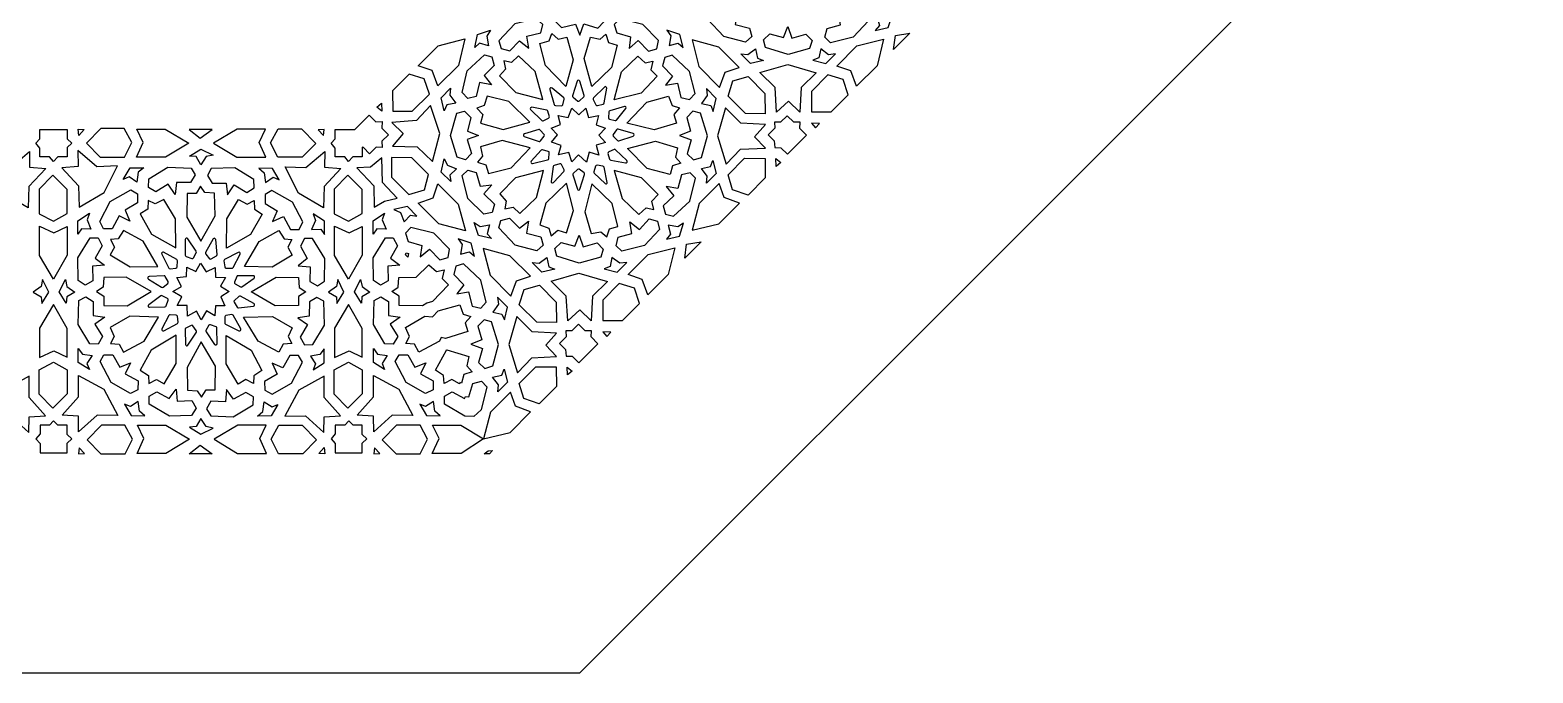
# Model space of a CAD drawing. Extents: x -600 to 600, y -600 to 600.
# Drawn here: x 46 to 600, y -600 to -363 of the extents above; entities that cross this region are included whole.
import ezdxf

# ---------------------------------------------------------------- set-up
doc = ezdxf.new("R2010")
doc.units = 0
doc.layers.get('0').update_dxf_attribs({"linetype": 'CONTINUOUS'})
doc.layers.add('PLAN_1', color=18, linetype='CONTINUOUS')

msp = doc.modelspace()

# ---------------------------------------------------------------- linework, layer by layer
for points in [[(248.52, -364.67), (250.03, -360.49), (255.22, -362.1), (257.46, -359.83), (256.51, -356.87), (248.58, -354.43), (240.25, -356.75), (239.52, -359.53), (241.86, -361.85), (246.9, -360.63)], [(229.81, -369.49), (228.96, -365.08), (234.19, -363.83), (234.94, -360.71), (232.62, -358.63), (224.62, -360.57), (218.72, -366.85), (219.53, -369.63), (222.7, -370.45), (226.37, -366.81)], [(266.69, -369.57), (270.06, -366.69), (273.85, -370.61), (276.92, -369.73), (277.53, -366.71), (271.73, -360.74), (263.25, -358.68), (261.26, -360.74), (262.19, -363.88), (267.23, -365.28)], [(306.66, -356.35), (305.89, -360.75), (311.15, -362.08), (311.95, -365.2), (309.67, -367.26), (301.64, -365.2), (295.62, -358.83), (296.37, -356.06), (299.53, -355.29), (303.27, -358.98)], [(343.99, -356.58), (347.47, -359.44), (351.1, -355.5), (354.21, -356.35), (354.94, -359.37), (349.38, -365.38), (340.98, -367.48), (338.91, -365.44), (339.71, -362.29), (344.7, -360.86)], [(358.09, -357.83), (359, -361.17), (357.46, -362.95), (362.23, -361.89), (363.8, -357.09), (361.65, -358.5)], [(214.92, -368.6), (211.58, -367.69), (209.8, -369.23), (210.86, -364.46), (215.67, -362.89), (214.25, -365.04)], [(238.22, -364.04), (240.58, -366.2), (243.79, -365.44), (246.14, -373.75), (243.39, -383.59), (235.85, -375.9), (233.87, -367.8), (237.28, -366.73)], [(258.19, -364.34), (259.18, -367.38), (262.36, -368.33), (260.27, -376.64), (252.95, -383.7), (250.19, -373.34), (252.51, -365.4), (256.02, -366.19)], [(281.49, -368.55), (284.82, -367.69), (286.63, -369.26), (285.49, -364.47), (280.65, -362.82), (282.1, -365)], [(325.25, -361.56), (326.77, -365.8), (331.95, -364.35), (334.19, -366.69), (333.25, -369.62), (325.32, -371.81), (316.99, -369.22), (316.26, -366.42), (318.59, -364.17), (323.64, -365.56)], [(370.3, -363.97), (364.24, -370.03), (364.92, -364.84)], [(194.14, -377.78), (188.98, -375.97), (196.37, -368.58), (206.17, -366.05), (203.8, -375.86), (196.26, -383.4)], [(302.15, -378.39), (307.28, -376.67), (299.77, -369.15), (289.92, -366.46), (292.46, -376.31), (300.12, -383.98)], [(313.38, -369.76), (314.11, -373.14), (316.31, -374.08), (311.55, -375.18), (307.93, -371.56), (310.51, -371.89)], [(337.37, -369.7), (336.68, -373.06), (334.49, -373.95), (339.26, -375.16), (342.84, -371.62), (340.27, -371.9)], [(348.49, -377.89), (343.33, -376.08), (350.72, -368.69), (360.53, -366.16), (358.15, -375.97), (350.61, -383.51)], [(215.99, -383), (211.59, -382.14), (210.33, -387.38), (207.22, -388.12), (205.13, -385.81), (207.07, -377.81), (213.35, -371.91), (216.14, -372.71), (216.95, -375.89), (213.31, -379.55)], [(220.5, -374.19), (221.19, -377.3), (218.92, -379.67), (224.97, -385.87), (234.94, -388.48), (232.04, -378.15), (225.97, -372.38), (223.33, -374.75)], [(275.44, -374.35), (274.8, -377.47), (277.13, -379.86), (271.16, -386.05), (261.2, -388.6), (263.92, -378.25), (269.91, -372.49), (272.61, -374.89)], [(280.14, -383.19), (284.53, -382.42), (285.86, -387.68), (288.99, -388.48), (291.04, -386.2), (288.98, -378.16), (282.61, -372.14), (279.84, -372.9), (279.07, -376.06), (282.77, -379.79)], [(314.95, -378.47), (325.22, -375.48), (335.69, -378.64), (330.2, -383.97), (329.74, -393.11), (325.56, -389.08), (321.06, -393.11), (320.53, -384.04)], [(179.55, -392.74), (186.77, -392.8), (193.09, -386.48), (191.2, -380.78), (185.58, -379.12), (179.49, -385.22)], [(316.87, -393.72), (309.65, -393.66), (303.22, -387.23), (305.02, -381.56), (310.61, -380), (316.81, -386.19)], [(334.02, -392.97), (341.24, -393.03), (347.56, -386.71), (345.67, -381.01), (340.05, -379.35), (333.96, -385.44)], [(202.83, -389.75), (199.47, -390.44), (198.58, -392.63), (197.37, -387.86), (200.91, -384.27), (200.64, -386.85)], [(210.58, -391.59), (212.74, -393.95), (211.99, -397.16), (220.29, -399.52), (230.13, -396.76), (222.44, -389.22), (214.34, -387.25), (213.28, -390.65)], [(285.33, -391.51), (283.27, -393.92), (284.21, -397.11), (275.96, -399.67), (265.91, -397.16), (273.25, -389.43), (281.3, -387.26), (282.56, -390.63)], [(293.44, -389.89), (296.82, -390.62), (297.75, -392.81), (298.86, -388.06), (295.23, -384.43), (295.57, -387.01)], [(173.71, -391.24), (175.37, -389.81), (175.49, -392.71)], [(194.27, -411.33), (196.98, -400.98), (193.53, -390.6), (188.36, -396.23), (179.24, -396.94), (183.38, -401.01), (179.48, -405.62), (188.55, -405.91)], [(211.18, -401.71), (206.99, -403.22), (208.6, -408.4), (206.34, -410.64), (203.38, -409.7), (200.93, -401.77), (203.25, -393.43), (206.04, -392.71), (208.36, -395.05), (207.13, -400.09)], [(241.72, -405.38), (238.06, -404.22), (240.36, -401.44), (238.02, -398.95), (241.43, -397.71), (240.58, -394.34), (244.31, -395.06), (245.55, -391.59), (248.14, -394.08), (250.8, -391.61), (251.78, -395.06), (255.45, -394.3), (254.64, -397.84), (258.01, -399.06), (255.58, -401.58), (258.05, -404.33), (254.57, -405.25), (255.52, -408.97), (252, -407.89), (250.98, -411.57), (248.12, -408.8), (245.57, -411.41), (244.49, -408.02), (240.75, -408.85)], [(285.35, -401.77), (289.58, -403.29), (288.14, -408.48), (290.47, -410.72), (293.4, -409.78), (295.59, -401.85), (293.01, -393.51), (290.2, -392.78), (287.96, -395.12), (289.34, -400.16)], [(302.32, -391.54), (299.34, -401.81), (302.5, -412.28), (307.83, -406.79), (316.96, -406.33), (312.93, -402.15), (316.97, -397.65), (307.9, -397.12)], [(332.19, -401.57), (329.7, -399.08), (329.84, -396.78), (327.46, -396.84), (325.03, -394.41), (322.61, -396.83), (320.33, -396.79), (320.46, -398.98), (317.98, -401.46), (320.24, -403.71), (320.47, -406.11), (322.73, -406.21), (325.15, -408.62)], [(335.51, -398.9), (336.93, -397.25), (334.04, -397.13)], [(59.47, -399.48), (59.47, -403), (61.19, -404.53), (59.47, -406.18), (59.47, -409.61), (56.05, -409.61), (54.46, -411.25), (53.01, -409.61), (49.5, -409.61), (49.5, -406.42), (47.97, -404.56), (49.5, -402.89), (49.5, -399.48)], [(63.6, -399.37), (65.78, -399.53), (63.82, -401.66)], [(66.66, -404.56), (71.73, -409.71), (80.67, -409.71), (83.36, -404.34), (80.56, -399.19), (71.94, -399.19)], [(87.56, -404.29), (85.19, -399.36), (95.64, -399.36), (104.36, -404.51), (95.75, -409.77), (85.08, -409.77)], [(113.04, -399.52), (104.47, -399.52), (108.62, -402.71)], [(130.32, -404.29), (132.69, -399.36), (122.24, -399.36), (113.52, -404.51), (122.14, -409.77), (132.8, -409.77)], [(151.22, -404.62), (146.16, -409.77), (137.22, -409.77), (134.52, -404.4), (137.32, -399.25), (145.94, -399.25)], [(154.24, -399.46), (152.06, -399.62), (154.02, -401.75)], [(210.88, -411.57), (213.92, -412.55), (214.87, -415.73), (223.18, -413.65), (230.24, -406.32), (219.88, -403.57), (211.94, -405.88), (212.73, -409.39)], [(285.78, -411.94), (282.74, -412.89), (281.87, -416.07), (273.44, -413.89), (266.12, -406.49), (276.49, -403.84), (284.55, -406.25), (283.86, -409.75)], [(45.19, -428.43), (35.97, -423.02), (31.06, -413.24), (38.7, -413.57), (45.65, -407.63), (45.6, -413.43), (51.62, -413.93), (45.41, -420.55)], [(63.93, -428.11), (73.16, -422.71), (78.07, -412.93), (70.43, -413.25), (63.48, -407.31), (63.53, -413.12), (57.51, -413.61), (63.72, -420.23)], [(108.75, -412.5), (107.03, -409.5), (104.68, -409.32), (108.8, -406.7), (113.31, -408.99), (110.79, -409.51)], [(154.04, -428.43), (144.82, -423.02), (139.91, -413.24), (147.55, -413.57), (154.5, -407.63), (154.45, -413.43), (160.47, -413.93), (154.26, -420.55)], [(179.07, -409.86), (179.13, -417.08), (185.56, -423.51), (191.23, -421.71), (192.79, -416.12), (186.6, -409.92)], [(85.25, -418.91), (82.38, -417.02), (80.21, -417.94), (82.72, -413.7), (87.76, -413.68), (85.74, -415.3)], [(99.32, -423.44), (96.81, -419.72), (92.22, -422.53), (89.5, -420.86), (89.66, -417.74), (96.68, -413.46), (105.3, -413.73), (106.7, -416.27), (105.03, -419.09), (99.86, -419.11)], [(118.65, -423.66), (121.16, -419.94), (125.75, -422.75), (128.48, -421.08), (128.31, -417.96), (121.29, -413.68), (112.67, -413.95), (111.28, -416.49), (112.94, -419.31), (118.11, -419.32)], [(132.66, -419.03), (135.53, -417.14), (137.7, -418.06), (135.19, -413.83), (130.15, -413.8), (132.17, -415.43)], [(203.08, -413.99), (200.61, -416.35), (201.01, -418.69), (197.49, -415.23), (198.59, -410.29), (199.71, -412.65)], [(216.07, -419.87), (213.19, -423.25), (217.11, -427.03), (216.24, -430.11), (213.22, -430.72), (207.24, -424.92), (205.19, -416.44), (207.24, -414.45), (210.39, -415.38), (211.79, -420.42)], [(220.89, -428.82), (224.01, -428.17), (226.4, -430.51), (232.59, -424.54), (235.15, -414.57), (224.8, -417.3), (219.04, -423.28), (221.43, -425.99)], [(275.84, -429.01), (275.11, -425.89), (277.39, -423.52), (271.26, -417.28), (261.23, -414.65), (264.22, -425.02), (270.35, -430.83), (272.99, -428.45)], [(280.36, -420.51), (283.22, -424), (279.28, -427.63), (280.14, -430.74), (283.15, -431.47), (289.16, -425.9), (291.26, -417.51), (289.22, -415.43), (286.07, -416.24), (284.64, -421.22)], [(293.37, -413.87), (296.74, -413.18), (297.62, -411), (298.84, -415.77), (295.29, -419.35), (295.57, -416.77)], [(316.84, -410.15), (316.9, -417.37), (310.58, -423.69), (304.88, -421.8), (303.22, -416.18), (309.32, -410.09)], [(322.67, -411.67), (321.01, -413.1), (320.89, -410.2)], [(54.22, -416.32), (49.16, -421.47), (49.16, -430.56), (54.44, -433.3), (59.5, -430.45), (59.5, -421.69)], [(108.73, -420.4), (107.03, -423.09), (103.75, -423.15), (103.64, -431.82), (108.84, -440.71), (114.1, -431.36), (113.89, -422.99), (110.34, -422.79)], [(163.07, -416.32), (158.01, -421.47), (158.01, -430.56), (163.29, -433.3), (168.35, -430.45), (168.35, -421.69)], [(194.48, -424.66), (196.2, -419.53), (203.71, -427.04), (206.41, -436.89), (196.56, -434.35), (188.89, -426.68)], [(238.05, -438.7), (240.46, -436.65), (243.66, -437.58), (246.22, -429.34), (243.7, -419.28), (235.97, -426.62), (233.8, -434.67), (237.18, -435.93)], [(258.49, -439.15), (259.44, -436.12), (262.62, -435.24), (260.43, -426.81), (253.03, -419.49), (250.38, -429.86), (252.79, -437.93), (256.29, -437.23)], [(301.76, -424.62), (299.95, -419.46), (292.56, -426.84), (290.03, -436.65), (299.84, -434.28), (307.38, -426.74)], [(82.69, -433.26), (78.66, -431.37), (76.13, -436.18), (72.95, -436.16), (71.52, -433.4), (75.4, -426.06), (82.94, -421.81), (85.42, -423.27), (85.4, -426.56), (80.97, -429.26)], [(89.42, -425.69), (89.28, -428.89), (86.47, -430.62), (90.68, -438.16), (99.59, -443.17), (99.48, -432.4), (95.15, -425.28), (91.99, -426.93)], [(128.45, -425.75), (128.59, -428.95), (131.39, -430.68), (127.18, -438.22), (118.28, -443.23), (118.38, -432.46), (122.71, -425.34), (125.88, -426.99)], [(135.28, -433.48), (139.31, -431.59), (141.84, -436.4), (145.02, -436.38), (146.45, -433.62), (142.57, -426.28), (135.03, -422.03), (132.55, -423.48), (132.57, -426.78), (137, -429.48)], [(68.28, -436.23), (64.86, -436.14), (63.49, -438.09), (63.45, -433.14), (67.72, -430.43), (66.84, -432.89)], [(149.63, -436.35), (153.04, -436.27), (154.42, -438.21), (154.46, -433.27), (150.18, -430.56), (151.06, -433.02)], [(177.13, -436.23), (173.71, -436.14), (172.34, -438.09), (172.3, -433.14), (176.58, -430.43), (175.69, -432.89)], [(183.73, -433.53), (186.08, -431.05), (188.43, -431.46), (184.96, -427.93), (180.02, -429.04), (182.38, -430.16)], [(54.65, -437.68), (59.5, -435.27), (59.5, -445.9), (54.44, -454.77), (49.27, -446.01), (49.27, -435.16)], [(75.51, -440.03), (76.96, -442.87), (75.38, -445.8), (82.73, -450.19), (92.9, -450.01), (87.53, -440.73), (80.28, -436.76), (78.35, -439.79)], [(142.36, -440.09), (140.9, -442.93), (142.48, -445.86), (135.13, -450.25), (124.96, -450.06), (130.34, -440.79), (137.59, -436.82), (139.52, -439.85)], [(163.5, -437.68), (168.35, -435.27), (168.35, -445.9), (163.29, -454.77), (158.12, -446.01), (158.12, -435.16)], [(189.72, -446.54), (193.09, -443.65), (196.88, -447.58), (199.95, -446.7), (200.56, -443.68), (194.76, -437.7), (186.28, -435.65), (184.29, -437.71), (185.22, -440.85), (190.26, -442.25)], [(215.31, -434.64), (214.45, -437.96), (216.02, -439.77), (211.23, -438.63), (209.58, -433.79), (211.76, -435.25)], [(229.69, -433.32), (228.92, -437.72), (234.18, -439.05), (234.98, -442.17), (232.7, -444.22), (224.67, -442.17), (218.65, -435.8), (219.41, -433.03), (222.57, -432.26), (226.3, -435.95)], [(267.02, -433.55), (270.5, -436.41), (274.14, -432.47), (277.25, -433.32), (277.97, -436.34), (272.41, -442.35), (264.01, -444.45), (261.94, -442.41), (262.75, -439.26), (267.73, -437.83)], [(281.12, -434.8), (282.03, -438.14), (280.49, -439.92), (285.26, -438.86), (286.83, -434.05), (284.68, -435.47)], [(73.31, -449.57), (68.88, -449.92), (68.98, -455.37), (66.19, -456.92), (63.62, -455.22), (63.49, -446.89), (68.04, -439.45), (70.9, -439.49), (72.47, -442.37), (69.89, -446.92)], [(144.66, -449.79), (149.09, -450.13), (148.99, -455.58), (151.79, -457.14), (154.35, -455.44), (154.48, -447.11), (149.93, -439.66), (147.07, -439.71), (145.51, -442.59), (148.08, -447.14)], [(182.16, -449.57), (177.73, -449.92), (177.83, -455.37), (175.04, -456.92), (172.47, -455.22), (172.34, -446.89), (176.89, -439.45), (179.75, -439.49), (181.32, -442.37), (178.74, -446.92)], [(204.52, -445.51), (207.85, -444.66), (209.66, -446.23), (208.52, -441.44), (203.68, -439.79), (205.13, -441.97)], [(248.28, -438.53), (249.8, -442.77), (254.98, -441.32), (257.22, -443.66), (256.28, -446.59), (248.36, -448.78), (240.02, -446.19), (239.29, -443.39), (241.62, -441.14), (246.67, -442.53)], [(271.52, -454.85), (266.36, -453.05), (273.75, -445.66), (283.56, -443.13), (281.18, -452.94), (273.64, -460.48)], [(293.33, -440.94), (287.27, -447), (287.95, -441.81)], [(101.69, -457.46), (99.93, -454.05), (103.51, -453.71), (103.62, -450.3), (106.91, -451.83), (108.69, -448.84), (110.82, -451.99), (114.15, -450.41), (114.22, -454), (117.85, -454.14), (116.1, -457.28), (119.23, -459.33), (116.16, -461.26), (117.68, -464.51), (114.17, -464.57), (113.98, -468.26), (110.87, -466.45), (108.91, -469.75), (107.18, -466.49), (103.86, -468.38), (103.8, -464.4), (100.14, -464.45), (101.78, -461.29), (98.54, -459.22)], [(225.18, -455.36), (230.31, -453.64), (222.8, -446.12), (212.95, -443.43), (215.49, -453.28), (223.15, -460.95)], [(236.41, -446.73), (237.14, -450.11), (239.34, -451.05), (234.58, -452.15), (230.96, -448.53), (233.54, -448.86)], [(260.4, -446.67), (259.71, -450.03), (257.52, -450.92), (262.29, -452.13), (265.88, -448.59), (263.3, -448.86)], [(70.39, -459.3), (73.05, -461.05), (73.09, -464.39), (81.69, -464.55), (90.54, -459.31), (81.29, -453.92), (72.99, -454.08), (72.77, -457.68)], [(147.48, -459.36), (144.82, -461.11), (144.77, -464.45), (136.18, -464.61), (127.33, -459.37), (136.57, -453.98), (144.88, -454.14), (145.09, -457.74)], [(203.17, -460.16), (207.56, -459.39), (208.89, -464.65), (212.02, -465.45), (214.07, -463.17), (212.01, -455.13), (205.64, -449.11), (202.87, -449.87), (202.1, -453.03), (205.8, -456.76)], [(237.98, -455.44), (248.25, -452.45), (258.72, -455.61), (253.23, -460.94), (252.77, -470.08), (248.59, -466.05), (244.09, -470.08), (243.56, -461.01)], [(47.01, -459.53), (49.96, -461.28), (50.14, -463.67), (52.72, -459.48), (50.46, -454.89), (49.95, -457.46)], [(62.32, -459.47), (59.37, -461.21), (59.2, -463.6), (56.62, -459.41), (58.87, -454.82), (59.39, -457.39)], [(155.86, -459.53), (158.81, -461.28), (158.99, -463.67), (161.57, -459.48), (159.31, -454.89), (158.8, -457.46)], [(171.18, -459.47), (168.22, -461.21), (168.05, -463.6), (165.47, -459.41), (167.72, -454.82), (168.24, -457.39)], [(239.9, -470.69), (232.68, -470.63), (226.25, -464.2), (228.05, -458.53), (233.64, -456.97), (239.84, -463.16)], [(257.05, -469.94), (264.27, -470), (270.6, -463.68), (268.7, -457.98), (263.08, -456.32), (256.99, -462.41)], [(54.65, -481.1), (59.5, -483.51), (59.5, -472.89), (54.44, -464.02), (49.27, -472.78), (49.27, -483.62)], [(73.43, -468.71), (69.77, -471.27), (72.55, -475.93), (70.91, -478.71), (67.85, -478.55), (63.62, -471.41), (63.87, -462.65), (66.36, -461.23), (69.14, -462.92), (69.17, -468.17)], [(144.54, -468.93), (148.2, -471.49), (145.42, -476.15), (147.06, -478.93), (150.13, -478.77), (154.35, -471.63), (154.11, -462.87), (151.61, -461.45), (148.83, -463.14), (148.81, -468.39)], [(163.5, -481.1), (168.35, -483.51), (168.35, -472.89), (163.29, -464.02), (158.12, -472.78), (158.12, -483.62)], [(182.28, -468.71), (178.62, -471.27), (181.4, -475.93), (179.76, -478.71), (176.7, -478.55), (172.47, -471.41), (172.72, -462.65), (175.21, -461.23), (177.99, -462.92), (178.02, -468.17)], [(216.47, -466.86), (219.85, -467.58), (220.78, -469.78), (221.89, -465.02), (218.26, -461.4), (218.6, -463.98)], [(75.53, -478.42), (78.69, -478.68), (80.29, -481.59), (87.93, -477.58), (93.26, -468.69), (82.6, -468.41), (75.37, -472.57), (76.87, -475.85)], [(142.33, -478.48), (139.17, -478.74), (137.58, -481.65), (129.94, -477.63), (124.6, -468.75), (135.26, -468.47), (142.49, -472.63), (140.99, -475.91)], [(208.38, -478.74), (212.61, -480.26), (211.17, -485.45), (213.51, -487.69), (216.43, -486.75), (218.63, -478.82), (216.04, -470.48), (213.23, -469.75), (210.99, -472.09), (212.37, -477.13)], [(225.36, -468.51), (222.37, -478.78), (225.53, -489.25), (230.86, -483.76), (239.99, -483.3), (235.97, -479.12), (240, -474.62), (230.93, -474.09)], [(89.67, -493.19), (92.48, -491.72), (95.35, -493.34), (99.77, -485.84), (99.71, -475.43), (90.5, -480.89), (86.5, -488.3), (89.47, -490.28)], [(128.2, -493.25), (125.38, -491.78), (122.52, -493.4), (118.1, -485.9), (118.16, -475.49), (127.36, -480.95), (131.36, -488.36), (128.39, -490.34)], [(255.22, -478.54), (252.73, -476.05), (252.87, -473.75), (250.49, -473.81), (248.06, -471.38), (245.64, -473.8), (243.36, -473.76), (243.49, -475.95), (241.01, -478.42), (243.27, -480.68), (243.5, -483.08), (245.76, -483.18), (248.18, -485.59)], [(258.54, -475.87), (259.96, -474.22), (257.07, -474.1)], [(68.7, -482.94), (66.82, -485.85), (67.71, -488.06), (63.57, -485.48), (63.57, -480.35), (65.16, -482.42)], [(109.1, -498.29), (110.8, -495.57), (114.08, -495.5), (114.16, -486.76), (108.93, -477.8), (103.71, -487.25), (103.94, -495.7), (107.49, -495.88)], [(149.21, -483.07), (151.09, -485.98), (150.2, -488.19), (154.34, -485.61), (154.34, -480.48), (152.75, -482.55)], [(177.55, -482.94), (175.67, -485.85), (176.56, -488.06), (172.42, -485.48), (172.42, -480.35), (174.01, -482.42)], [(54.22, -502.35), (49.16, -497.2), (49.16, -488.11), (54.44, -485.37), (59.5, -488.22), (59.5, -496.98)], [(82.88, -485.54), (80.96, -489.61), (85.65, -492.25), (85.58, -495.49), (82.85, -496.89), (75.69, -492.84), (71.63, -485.11), (73.1, -482.61), (76.33, -482.68), (78.92, -487.22)], [(135.09, -485.76), (137.01, -489.82), (132.32, -492.47), (132.39, -495.7), (135.13, -497.11), (142.28, -493.06), (146.35, -485.33), (144.88, -482.83), (141.64, -482.9), (139.05, -487.44)], [(163.07, -502.35), (158.01, -497.2), (158.01, -488.11), (163.29, -485.37), (168.35, -488.22), (168.35, -496.98)], [(191.73, -485.54), (189.81, -489.61), (194.5, -492.25), (194.43, -495.49), (191.7, -496.89), (184.54, -492.84), (180.48, -485.11), (181.95, -482.61), (185.18, -482.68), (187.77, -487.22)], [(239.87, -487.12), (239.93, -494.34), (233.61, -500.66), (227.91, -498.77), (226.25, -493.15), (232.35, -487.06)], [(245.7, -488.64), (244.04, -490.07), (243.92, -487.17)], [(45.48, -490.53), (36.11, -495.67), (30.94, -505.31), (38.58, -505.2), (45.37, -511.33), (45.48, -505.53), (51.51, -505.2), (45.48, -498.41)], [(63.65, -490.21), (73.02, -495.36), (78.19, -504.99), (70.54, -504.88), (63.76, -511.02), (63.65, -505.21), (57.62, -504.88), (63.65, -498.09)], [(154.33, -490.53), (144.96, -495.67), (139.79, -505.31), (147.43, -505.2), (154.22, -511.33), (154.33, -505.53), (160.36, -505.2), (154.33, -498.41)], [(172.5, -490.21), (181.87, -495.36), (187.04, -504.99), (179.39, -504.88), (172.61, -511.02), (172.5, -505.21), (166.47, -504.88), (172.5, -498.09)], [(216.4, -490.84), (219.77, -490.15), (220.65, -487.97), (221.87, -492.74), (218.32, -496.32), (218.6, -493.74)], [(99.66, -495.26), (100.1, -499.75), (105.46, -499.53), (107.05, -502.34), (105.43, -504.98), (97.25, -505.3), (89.82, -500.85), (89.8, -497.93), (92.6, -496.28), (97.14, -498.79)], [(118.31, -495.48), (117.87, -499.97), (112.52, -499.75), (110.92, -502.55), (112.54, -505.2), (120.72, -505.52), (128.15, -501.06), (128.17, -498.15), (125.37, -496.5), (120.84, -499.01)], [(224.79, -501.59), (222.98, -496.43), (215.59, -503.81), (213.06, -513.62), (222.87, -511.25), (230.41, -503.71)], [(85.7, -499.86), (82.84, -501.75), (80.66, -500.83), (83.18, -505.06), (88.22, -505.09), (86.2, -503.46)], [(132.21, -499.99), (135.07, -501.88), (137.24, -500.96), (134.73, -505.19), (129.69, -505.22), (131.71, -503.59)], [(194.55, -499.86), (191.69, -501.75), (189.51, -500.83), (192.03, -505.06), (197.07, -505.09), (195.05, -503.46)], [(59.5, -518.74), (59.5, -515.22), (61.22, -513.68), (59.5, -512.04), (59.5, -508.61), (56.08, -508.61), (54.5, -506.97), (53.04, -508.61), (49.54, -508.61), (49.54, -511.8), (48.01, -513.66), (49.54, -515.33), (49.54, -518.74)], [(66.88, -513.95), (71.94, -519.1), (80.88, -519.1), (83.58, -513.73), (80.78, -508.58), (72.16, -508.58)], [(87.78, -513.51), (85.41, -508.58), (95.86, -508.58), (104.58, -513.73), (95.96, -518.99), (85.3, -518.99)], [(108.75, -506.12), (107.03, -509.12), (104.68, -509.3), (108.8, -511.92), (113.31, -509.63), (110.79, -509.11)], [(130.54, -513.51), (132.91, -508.58), (122.46, -508.58), (113.74, -513.73), (122.35, -518.99), (133.02, -518.99)], [(151.43, -513.95), (146.37, -519.1), (137.43, -519.1), (134.74, -513.73), (137.54, -508.58), (146.16, -508.58)], [(168.35, -518.74), (168.35, -515.22), (170.08, -513.68), (168.35, -512.04), (168.35, -508.61), (164.93, -508.61), (163.35, -506.97), (161.89, -508.61), (158.39, -508.61), (158.39, -511.8), (156.86, -513.66), (158.39, -515.33), (158.39, -518.74)], [(175.73, -513.95), (180.79, -519.1), (189.73, -519.1), (192.43, -513.73), (189.63, -508.58), (181.01, -508.58)], [(63.73, -519.19), (65.92, -519.03), (63.95, -516.9)], [(113.04, -519.1), (104.47, -519.1), (108.62, -515.91)], [(154.48, -519.15), (152.3, -518.98), (154.26, -516.85)], [(172.58, -519.19), (174.77, -519.03), (172.8, -516.9)]]:
    msp.add_lwpolyline(points, close=True)
at = {"layer": 'PLAN_1'}
for points in [[(248.53, -600), (600, -248.53), (600, 248.53), (248.53, 600), (-248.53, 600), (-600, 248.53), (-600, -248.53), (-248.53, -600)], [(168.35, -406.08), (168.32, -406.18), (168.32, -409.61), (164.9, -409.61), (163.31, -411.25), (161.86, -409.61), (158.35, -409.61), (158.35, -406.42), (156.82, -404.56), (158.35, -402.89), (158.35, -399.48), (165.65, -399.54), (170.87, -394.24), (173.36, -396.73), (175.66, -396.6), (175.6, -398.98), (178.03, -401.41), (175.61, -403.82), (175.65, -406.11), (173.46, -405.97), (170.99, -408.45), (168.73, -406.19)], [(171.38, -413.39), (166.36, -413.61), (172.57, -420.23), (172.78, -428.11), (176.58, -425.94), (181.25, -424.8), (175.82, -419.08), (175.54, -410.01)], [(185.12, -446.56), (184.24, -445.8), (184.47, -445), (185.39, -445.3)], [(192.16, -463.54), (190.54, -464.55), (181.94, -464.39), (181.9, -461.05), (179.24, -459.3), (181.62, -457.68), (181.84, -454.08), (188.22, -454.04), (192.94, -449.46), (195.65, -451.86), (198.48, -451.32), (197.83, -454.44), (200.16, -456.83), (194.19, -463.02)], [(197.41, -476.22), (196.78, -477.58), (189.14, -481.59), (187.54, -478.68), (184.38, -478.42), (185.72, -475.85), (184.22, -472.57), (191.46, -468.41), (194.24, -468.58), (196.28, -466.4), (204.33, -464.23), (205.59, -467.6), (208.36, -468.48), (206.3, -470.89), (207.24, -474.08), (198.99, -476.64)], [(204.3, -492.86), (204.2, -493.34), (201.33, -491.72), (198.52, -493.19), (198.32, -490.28), (195.35, -488.3), (199.35, -480.89), (199.33, -480.86), (199.52, -480.81), (207.58, -483.22), (206.89, -486.72), (208.81, -488.91), (205.77, -489.86), (204.9, -493.04)], [(209.46, -505.33), (206.1, -505.3), (198.67, -500.85), (198.65, -497.93), (201.45, -496.28), (205.99, -498.79), (206.41, -497.96), (207.67, -498.19), (209.1, -493.21), (212.25, -492.4), (214.3, -494.47), (212.2, -502.87)], [(213.09, -513.68), (204.81, -518.99), (194.15, -518.99), (196.63, -513.51), (194.26, -508.58), (204.71, -508.58)], [(215.21, -519.21), (213.32, -519.1), (214.74, -518.06), (216.36, -517.91)]]:
    msp.add_lwpolyline(points, close=True, dxfattribs=at)
for points in [[(248.52, -381.65, 0.735766), (247.57, -381.65), (245.9, -387.08, 0.311909), (246.07, -387.62), (247.83, -388.99, 0.366747), (248.48, -388.96), (250.07, -387.49, 0.290378), (250.21, -386.97)], [(242.64, -387.79), (238.34, -384.2, 0.739098), (237.54, -384.72), (239.12, -390.23, 0.310164), (239.55, -390.59), (241.76, -390.79, 0.370667), (242.29, -390.41), (242.8, -388.29, 0.286026)], [(258.46, -384.27, 0.732746), (257.61, -383.83), (253.61, -387.82, 0.315853), (253.51, -388.39), (254.45, -390.4, 0.362683), (255.03, -390.67), (257.13, -390.12, 0.292503), (257.5, -389.72)], [(236.34, -392.32), (230.87, -391.3, 0.738772), (230.42, -392.14), (234.51, -396.2, 0.312907), (235.07, -396.3), (237.06, -395.38, 0.369823), (237.33, -394.79), (236.73, -392.68, 0.284353)], [(265.56, -391.75, 0.732368), (265.02, -390.96), (259.57, -392.56, 0.318603), (259.21, -393.01), (259.1, -395.21, 0.361754), (259.48, -395.72), (261.61, -396.23, 0.29095), (262.12, -396.06)], [(233.41, -399.56), (228.1, -401.11, 0.735891), (228.09, -402.06), (233.53, -403.87, 0.316728), (234.08, -403.7), (235.43, -401.98, 0.366006), (235.41, -401.33), (233.92, -399.7, 0.286247)], [(263, -403.71), (268.23, -401.92, 0.735546), (268.2, -400.97), (262.69, -399.41, 0.317083), (262.14, -399.6), (260.88, -401.38, 0.365493), (260.93, -402.03), (262.48, -403.59, 0.28663)], [(234.32, -407.12), (230.67, -411.24, 0.732508), (231.16, -412.06), (236.69, -410.75, 0.318711), (237.07, -410.31), (237.3, -408.12, 0.361903), (236.94, -407.59), (234.84, -406.97, 0.290601)], [(259.94, -410.83), (265.42, -411.84, 0.738743), (265.86, -410.99), (261.76, -406.95, 0.312956), (261.2, -406.85), (259.21, -407.78, 0.369759), (258.94, -408.37), (259.55, -410.48, 0.284385)], [(238.76, -413.19), (237.94, -418.67, 0.732886), (238.8, -419.09), (242.7, -414.98, 0.315681), (242.78, -414.42), (241.79, -412.43, 0.362806), (241.2, -412.17), (239.12, -412.78, 0.292456)], [(245.98, -416.21), (247.67, -421.53, 0.735761), (248.62, -421.53), (250.29, -416.1, 0.311905), (250.11, -415.55), (248.35, -414.19, 0.366756), (247.71, -414.22), (246.12, -415.69, 0.290377)], [(253.81, -415.59), (257.85, -419.47, 0.738868), (258.69, -419), (257.49, -413.4, 0.310076), (257.08, -413.01), (254.89, -412.67, 0.370469), (254.34, -413.01), (253.68, -415.08, 0.286462)], [(107.12, -444.42), (103.97, -439.83, 0.738744), (103.06, -440.11), (103.08, -445.86, 0.312927), (103.41, -446.33), (105.47, -447.09, 0.369802), (106.08, -446.86), (107.15, -444.95, 0.284372)], [(112.03, -447.16, 0.370619), (112.68, -447.27), (114.54, -446.14, 0.286026), (114.78, -445.67), (114.28, -440.09, 0.73907), (113.34, -439.89), (110.56, -444.9, 0.31023), (110.62, -445.47)], [(99.93, -447.47), (95.08, -444.81, 0.735891), (94.39, -445.47), (96.97, -450.6, 0.316735), (97.47, -450.87), (99.65, -450.6, 0.365937), (100.09, -450.13), (100.19, -447.93, 0.286306)], [(118.08, -450.63), (120.25, -450.71, 0.290359), (120.71, -450.44), (123.28, -445.49, 0.735795), (122.6, -444.82), (117.59, -447.48, 0.311909), (117.32, -447.98), (117.6, -450.19, 0.366744)], [(89.73, -453.79, 0.732491), (89.5, -454.71), (94.34, -457.7, 0.318685), (94.91, -457.66), (96.63, -456.27, 0.361942), (96.75, -455.64), (95.7, -453.71, 0.290601), (95.23, -453.46)], [(122.51, -453.45, 0.315853), (122.04, -453.78), (121.28, -455.86, 0.362683), (121.5, -456.47), (123.38, -457.56, 0.292503), (123.92, -457.54), (128.45, -454.36, 0.732746), (128.17, -453.45)], [(89.62, -464.18, 0.732886), (89.93, -465.08), (95.59, -464.94, 0.315624), (96.05, -464.6), (96.76, -462.49, 0.362863), (96.52, -461.89), (94.61, -460.85, 0.292456), (94.08, -460.89)], [(128.36, -463.74), (123.38, -461.01, 0.318563), (122.81, -461.08), (121.17, -462.55, 0.361795), (121.07, -463.19), (122.22, -465.06, 0.290947), (122.7, -465.29), (128.18, -464.67, 0.732371)], [(100.15, -468.38, 0.366754), (99.67, -467.94), (97.5, -467.86, 0.290358), (97.04, -468.13), (94.47, -473.08, 0.73579), (95.15, -473.76), (100.17, -471.09, 0.311905), (100.43, -470.59)], [(117.92, -471.32), (122.88, -473.76, 0.73556), (123.53, -473.06), (120.74, -468.06, 0.317093), (120.22, -467.81), (118.06, -468.18, 0.365482), (117.64, -468.67), (117.64, -470.87, 0.28662)], [(103.01, -473.23), (103.13, -478.82, 0.738868), (104.05, -479.09), (107.17, -474.28, 0.310076), (107.15, -473.71), (105.85, -471.92, 0.370469), (105.22, -471.77), (103.28, -472.77, 0.286462)], [(112.36, -471.52, 0.369737), (111.75, -471.75), (110.69, -473.67, 0.284405), (110.72, -474.2), (113.88, -478.78, 0.738716), (114.79, -478.49), (114.75, -472.74, 0.312977), (114.42, -472.27)]]:
    msp.add_lwpolyline(points, format="xyb", close=True, dxfattribs=at)

doc.saveas('drawing.dxf')
